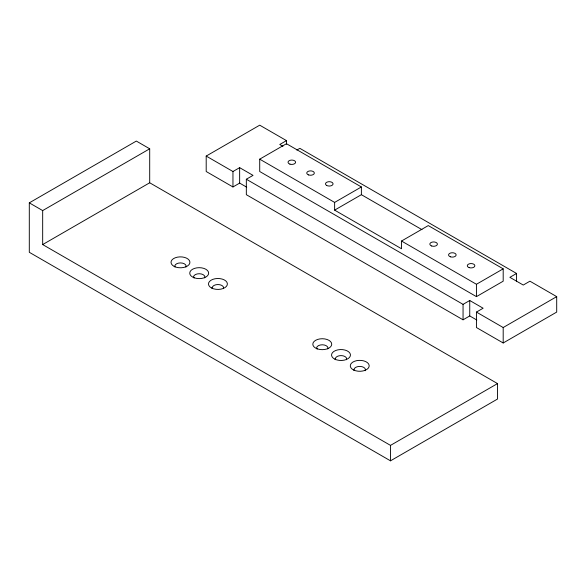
<?xml version="1.0" encoding="UTF-8"?>
<svg xmlns="http://www.w3.org/2000/svg" width="586" height="586" viewBox="0 0 586 586"><rect width="100%" height="100%" fill="white"/><g stroke="black" fill="none" stroke-linecap="round" stroke-linejoin="round"><path stroke-width="0.88" d="M29.3 202.859L136.326 141.072L149.701 148.793L149.701 182.781L497.521 383.588L497.521 399.037L390.503 460.83L29.3 252.288L29.3 202.859L42.675 210.579L149.701 148.793M42.675 210.579L42.675 244.567L149.701 182.781M246.728 187.19L239.645 183.103L232.957 186.963L206.199 171.515L206.199 156.066L259.715 125.17L286.466 140.618L286.466 144.251M206.199 156.066L232.957 171.515L239.645 167.655L253.027 175.375L246.332 179.235L246.332 194.684L463.057 319.81L469.745 315.949L476.828 320.037M286.466 140.618L279.778 144.478L282.928 146.302M259.715 159.158L334.628 202.412L334.628 210.132L401.52 248.75L401.52 241.029L428.271 225.581L503.191 268.835L503.191 281.192L476.433 296.633L259.715 171.515L259.715 159.158L286.466 143.709L361.386 186.963L361.386 194.684L421.979 229.668M296.875 150.06L299.849 148.346L516.566 273.464L516.566 281.646M334.628 202.412L361.386 186.963M334.628 210.132L361.386 194.684M401.52 241.029L476.433 284.276L503.191 268.835M246.332 179.235L463.057 304.361L469.745 300.501L483.12 308.221L476.433 312.082L476.433 327.53L503.191 342.978L556.7 312.082L556.7 296.633L529.942 281.192L523.254 285.052L509.879 277.325L516.566 273.464M476.433 312.082L503.191 327.53L556.7 296.633M42.675 244.567L390.503 445.382L497.521 383.588M503.191 327.53L503.191 342.978M476.433 284.276L476.433 296.633M469.745 300.501L469.745 315.949M463.057 304.361L463.057 319.81M390.503 445.382L390.503 460.83M239.645 167.655L239.645 183.103M232.957 171.515L232.957 186.963M335.522 359.723A5.677 3.274 0 0 1 341.001 355.599A5.677 3.274 0 0 1 346.487 359.723M212.447 288.664A5.677 3.274 0 0 1 217.926 284.54A5.677 3.274 0 0 1 223.413 288.664M354.164 370.33A5.677 3.274 0 0 1 360.104 366.418A5.677 3.274 0 0 1 365.107 370.74M193.717 277.852A5.677 3.274 0 0 1 199.196 273.728A5.677 3.274 0 0 1 204.682 277.852M316.792 348.912A5.677 3.274 0 0 1 322.271 344.788A5.677 3.274 0 0 1 327.757 348.912M174.987 267.04A5.677 3.274 0 0 1 180.466 262.916A5.677 3.274 0 0 1 185.952 267.04M289.931 164.139A3.787 2.183 0 0 0 295.6 162.249A3.787 2.183 0 0 0 289.931 160.352A3.787 2.183 0 0 0 289.931 164.139M308.654 174.95A3.787 2.183 0 0 0 314.33 173.06A3.787 2.183 0 0 0 308.654 171.163A3.787 2.183 0 0 0 308.654 174.95M326.6 185.418A3.787 2.183 0 0 0 332.936 184.436A3.787 2.183 0 0 0 328.299 181.763A3.787 2.183 0 0 0 326.6 185.418M431.736 246.01A3.787 2.183 0 0 0 437.405 244.113A3.787 2.183 0 0 0 431.736 242.223A3.787 2.183 0 0 0 431.736 246.01M450.458 256.822A3.787 2.183 0 0 0 456.135 254.932A3.787 2.183 0 0 0 450.458 253.035A3.787 2.183 0 0 0 450.458 256.822M469.188 267.634A3.787 2.183 0 0 0 474.865 265.744A3.787 2.183 0 0 0 469.188 263.846A3.787 2.183 0 0 0 469.188 267.634M211.619 288.026A9.457 5.464 0 0 0 227.185 285.074A9.457 5.464 0 0 0 214.974 278.768A9.457 5.464 0 0 0 211.619 288.026M334.855 359.167A9.457 5.464 0 0 0 350.303 356.01A9.457 5.464 0 0 0 337.844 349.864A9.457 5.464 0 0 0 334.855 359.167M353.622 369.993A9.457 5.464 0 0 0 369.041 366.799A9.457 5.464 0 0 0 356.537 360.683A9.457 5.464 0 0 0 353.622 369.993M194.442 277.867A9.457 5.464 0 0 0 208.66 273.164A9.457 5.464 0 0 0 194.493 268.403A9.457 5.464 0 0 0 194.442 277.867M174.24 266.44A9.457 5.464 0 0 0 189.747 263.385A9.457 5.464 0 0 0 177.411 257.159A9.457 5.464 0 0 0 174.24 266.44M317.48 348.912A9.457 5.464 0 0 0 331.735 344.246A9.457 5.464 0 0 0 317.605 339.448A9.457 5.464 0 0 0 317.48 348.912"/></g></svg>
